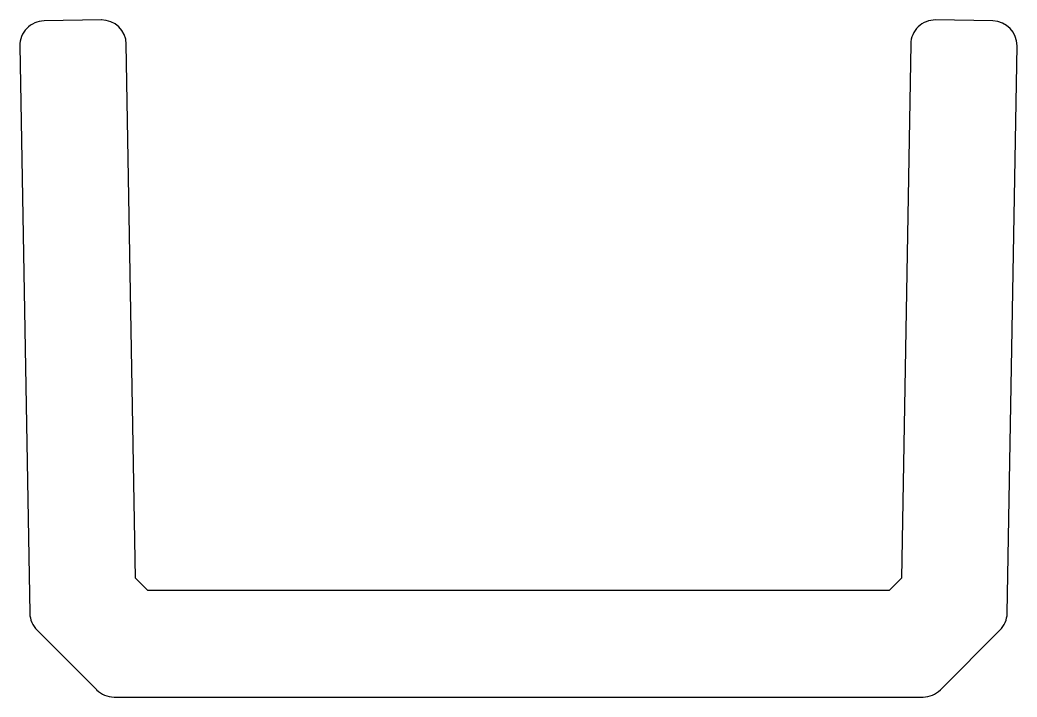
# Model space of a CAD drawing. Extents: x 3313.2 to 3325.4, y 1355.2 to 1363.5.
import ezdxf

# ---------------------------------------------------------------- set-up
doc = ezdxf.new("R2010")
doc.units = 0
doc.layers.get('0').update_dxf_attribs({"linetype": 'CONTINUOUS'})

msp = doc.modelspace()

# ---------------------------------------------------------------- linework, layer by layer
for p, q in [((3314.199, 1363.455), (3313.499, 1363.443)), ((3325.094, 1363.443), (3324.394, 1363.455)), ((3313.204, 1363.138), (3313.325, 1356.209)), ((3314.618, 1356.636), (3314.504, 1363.16)), ((3324.089, 1363.16), (3323.975, 1356.636)), ((3325.268, 1356.209), (3325.389, 1363.138)), ((3314.768, 1356.486), (3314.618, 1356.636)), ((3323.975, 1356.636), (3323.825, 1356.486)), ((3323.825, 1356.486), (3314.768, 1356.486)), ((3313.413, 1356.002), (3314.142, 1355.274)), ((3324.452, 1355.274), (3325.18, 1356.002)), ((3314.354, 1355.186), (3324.24, 1355.186))]:
    msp.add_line(p, q)
for centre, start, end in [((3313.504, 1363.143), 91, 181), ((3314.204, 1363.155), 1, 91), ((3324.389, 1363.155), 89, 179), ((3325.089, 1363.143), 359, 89), ((3313.625, 1356.214), 181, 225), ((3324.968, 1356.214), 315, 359), ((3314.354, 1355.486), 225, 270), ((3324.24, 1355.486), 270, 315)]:
    msp.add_arc(centre, 0.3, start, end)

doc.saveas('drawing.dxf')
